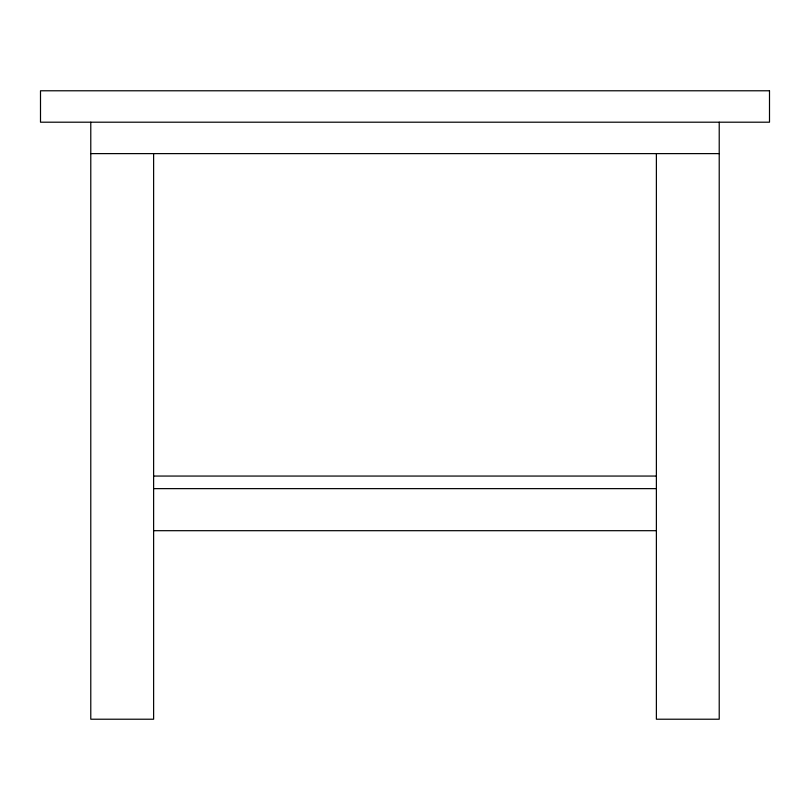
<?xml version="1.0" encoding="UTF-8"?>
<svg xmlns="http://www.w3.org/2000/svg" width="810" height="810" viewBox="0 0 810 810"><rect width="100%" height="100%" fill="white"/><g stroke="black" fill="none" stroke-linecap="round" stroke-linejoin="round"><path stroke-width="1.21" d="M90.781 153.617L719.219 153.617M153.617 476.057L656.383 476.057M153.617 488.632L656.383 488.632M153.617 530.692L656.383 530.692M719.219 122.199L719.219 719.219L656.383 719.219L656.383 153.617M153.617 153.617L153.617 719.219L90.781 719.219L90.781 122.199M769.5 90.781L40.5 90.781L40.5 122.199L769.5 122.199L769.5 90.781"/></g></svg>
